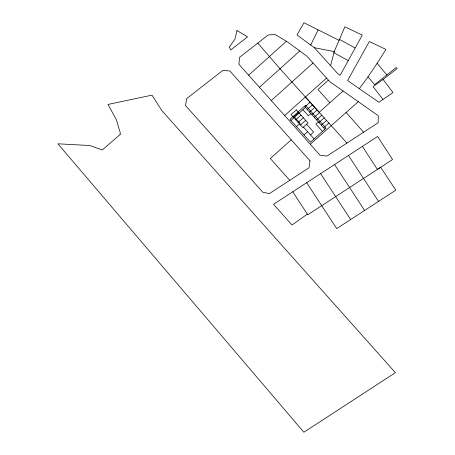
<?xml version="1.0" encoding="UTF-8"?>
<svg xmlns="http://www.w3.org/2000/svg" width="455" height="455" viewBox="0 0 455 455"><rect width="100%" height="100%" fill="white"/><g stroke="black" fill="none" stroke-linecap="round" stroke-linejoin="round"><path stroke-width="0.68" d="M330.597 65.702L334.215 51.603L344.879 26.851L362.305 35.103L340.135 75.314L337.849 73.716L314.308 47.678L297.013 34.967L303.951 22.75L339.134 40.358M310.691 45.017L318.13 29.899M359.24 88.702C368.732 76.434 377.184 63.393 385.408 50.255L385.829 49.362L369.323 41.541L347.592 80.541L378.924 102.261L392.966 92.541L383.116 79.454L373.009 86.604L382.888 99.315M313.034 63.012L271.265 100.561M299.811 50.954L259.418 87.28M293.424 117.208L298.634 112.516M310.1 102.182L304.89 106.879L324.938 129.163M295.773 119.813L300.983 115.121M307.239 109.484L312.448 104.787M298.122 122.418L303.331 117.726M309.582 112.089L314.792 107.391M296.467 126.581L300.067 123.339L294.544 117.214M310.89 113.579L308.399 115.826L302.905 109.723M300.471 125.023L305.68 120.33M311.931 114.694L317.141 109.996M314.28 117.299L319.49 112.601M316.629 119.904L321.839 115.206M303.98 134.919L307.58 131.671M318.403 121.917L315.918 124.158L322.447 131.41M318.978 122.509L324.188 117.811M310.481 134.89L313.603 132.069L306.562 124.255M321.327 125.114L326.536 120.416M323.67 127.718L328.88 123.021M248.635 75.2L286.411 41.274M284.654 115.564L238.92 64.314L239.552 57.33L268.2 34.984L275.201 34.546L287.588 41.979L306.863 56.136L329.716 81.599L378.281 115.729L378.156 122.742L326.952 156.088L319.99 155.161L284.654 115.564L326.531 78.05M328.408 80.143L317.96 89.493L329.852 102.779M290.933 120.45L305.402 107.488M343.07 90.983L319.194 112.294L280.024 68.79L257.792 43.1M291.251 139.816L270.304 158.488L289.761 180.316M310.259 144.269L358.278 101.67M383.116 79.454L397.13 68.551L396.265 67.488L374.664 84.647L367.936 76.844M307.37 214.112L292.002 225.009L273.546 204.289L377.593 136.506L392.563 159.54L307.79 214.743L292.736 191.788M314.308 47.678L334.215 51.603L333.93 52.723L348.12 60.6M339.538 39.392L354.991 47.968M305.402 96.972L346.926 143.08M303.434 127.076L314.115 138.923M346.073 112.362L363.608 132.217M386.835 74.978L377.132 63.353M378.554 201.394L348.467 155.474M364.597 210.472L334.55 164.545M350.657 219.537L320.621 173.617M306.681 182.7L336.706 228.62L395.816 190.167L380.681 167.269L377.383 169.431L362.402 146.402M309.974 160.803L309.053 167.747L269.343 193.631L262.757 192.198L185.572 105.588L186.641 98.638L222.859 70.36L229.849 70.991L309.974 160.803M237.015 30.604L234.951 39.147L229.314 47.087L230.731 49.976L247.554 36.849L237.015 30.604M296.29 109.905L291.075 114.603L302.82 127.627L308.029 122.935L296.29 109.905M305.47 105.332L289.932 119.335L310.509 142.165L326.047 128.162L305.47 105.332M120.188 134.43L102.312 149.985L89.857 145.526L57.87 143.797L303.872 432.25L395.378 372.656L161.895 110.662L151.976 95.146L108.011 104.451L116.247 119.489L120.188 132.422L120.188 134.43"/></g></svg>
